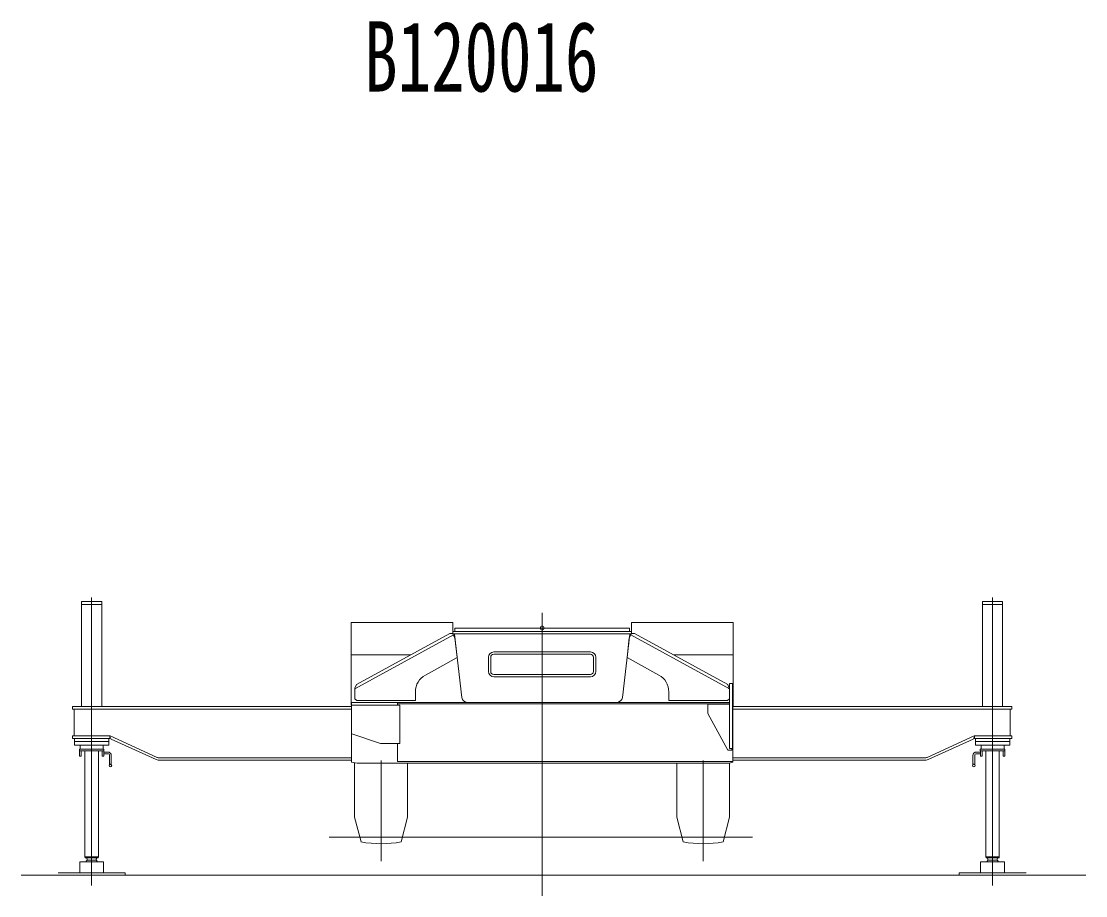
# Model space of a CAD drawing. Units: millimetres, scale not verified. Extents: x -25692 to 24490, y -16109 to 16085.
# Drawn here: x -11602 to -6049, y -15079 to -10515 of the extents above; entities that cross this region are included whole.
import ezdxf
from ezdxf.enums import TextEntityAlignment as Align

# ---------------------------------------------------------------- set-up
doc = ezdxf.new("R2010")
doc.units = ezdxf.units.MM
doc.header["$LTSCALE"] = 40
doc.header["$PDMODE"] = 32
doc.header["$PDSIZE"] = 20
doc.layers.add('0-0_0', color=7, linetype='Continuous', lineweight=18)
doc.styles.add('ＭＳ ゴシック', font='')
doc.styles.get('ＭＳ ゴシック').set_extended_font_data('MS Gothic')

msp = doc.modelspace()

# ---------------------------------------------------------------- linework, layer by layer
at = {"layer": '0-0_0', "color": 4}
for p, q in [((-11287.36, -13542.36), (-11287.36, -14091.36)), ((-11182.36, -13542.36), (-11287.36, -13542.36)), ((-11234.86, -13522.36), (-11234.86, -15025.96)), ((-11182.36, -14091.36), (-11182.36, -13542.36)), ((-6587.36, -14091.36), (-6587.36, -13542.36)), ((-6534.86, -13522.36), (-6534.86, -15025.96)), ((-11182.36, -13559.36), (-11287.36, -13559.36)), ((-6587.36, -13559.36), (-6482.36, -13559.36)), ((-9853.76, -13976.96), (-9366.26, -13709.36)), ((-9366.26, -13709.36), (-9351.96, -13710.56)), ((-9339.66, -13732.96), (-9351.86, -13710.56)), ((-8430.16, -13732.96), (-8417.86, -13710.56)), ((-8403.46, -13709.36), (-8417.86, -13710.56)), ((-7915.96, -13976.96), (-8403.46, -13709.36)), ((-9861.86, -13999.66), (-9348.06, -13717.56)), ((-9339.66, -13732.96), (-9327.76, -13835.46)), ((-8430.16, -13732.96), (-8441.96, -13835.46)), ((-7907.86, -13999.66), (-8421.66, -13717.56)), ((-9494.06, -13926.76), (-9327.76, -13835.46)), ((-8275.66, -13926.76), (-8441.96, -13835.46)), ((-9853.76, -13976.96), (-9861.16, -13994.76)), ((-7915.96, -13976.96), (-7908.56, -13994.76)), ((-7907.86, -14310.36), (-7907.86, -13970.36)), ((-7907.86, -13970.36), (-7894.86, -13970.36)), ((-7891.86, -14310.36), (-7891.86, -13973.36)), ((-9861.86, -13999.66), (-9861.86, -14050.46)), ((-9861.16, -13994.76), (-9859.16, -13998.26)), ((-9545.86, -14060.46), (-9545.86, -14014.36)), ((-8223.86, -14060.46), (-8223.86, -14014.36)), ((-7908.56, -13994.76), (-7910.56, -13998.26)), ((-7907.86, -13999.66), (-7907.86, -14050.46)), ((-11287.36, -14091.36), (-11334.86, -14091.36)), ((-11334.86, -14091.36), (-11334.86, -14105.36)), ((-9879.86, -14091.36), (-11334.86, -14091.36)), ((-7907.86, -14069.36), (-9879.86, -14069.36)), ((-9627.86, -14084.36), (-9877.86, -14084.36)), ((-9851.86, -14060.46), (-9861.86, -14050.46)), ((-9545.86, -14060.46), (-9851.86, -14060.46)), ((-9639.86, -14069.46), (-9639.86, -14084.36)), ((-7907.86, -14076.36), (-9639.86, -14076.36)), ((-9627.86, -14084.36), (-9627.86, -14284.36)), ((-8223.86, -14060.46), (-7917.86, -14060.46)), ((-8020.86, -14128.36), (-8020.86, -14078.36)), ((-7907.86, -14078.36), (-8020.86, -14078.36)), ((-7917.86, -14060.46), (-7907.86, -14050.36)), ((-7891.86, -14069.36), (-7889.86, -14069.36)), ((-7889.86, -14076.36), (-7891.86, -14076.36)), ((-7889.86, -14382.36), (-7889.86, -14069.36)), ((-6482.36, -14091.36), (-6434.86, -14091.36)), ((-9879.86, -14105.36), (-11334.86, -14105.36)), ((-11287.36, -14105.36), (-11334.86, -14105.36)), ((-11326.86, -14105.36), (-11326.86, -14244.36)), ((-7889.86, -14105.36), (-6434.86, -14105.36)), ((-6482.36, -14105.36), (-6434.86, -14105.36)), ((-6442.86, -14105.36), (-6442.86, -14244.36)), ((-11139.86, -14244.36), (-11334.86, -14244.36)), ((-11334.86, -14244.36), (-11334.86, -14258.36)), ((-11139.86, -14258.36), (-11334.86, -14258.36)), ((-11324.86, -14258.36), (-11324.86, -14292.36)), ((-11144.86, -14258.36), (-11144.86, -14292.36)), ((-11139.86, -14244.36), (-11139.86, -14258.36)), ((-11138.56, -14244.96), (-11139.86, -14247.66)), ((-11132.66, -14260.86), (-11139.86, -14247.66)), ((-10893.96, -14356.96), (-11138.56, -14244.96)), ((-10898.16, -14368.26), (-11132.66, -14260.86)), ((-6875.76, -14356.96), (-6631.16, -14244.96)), ((-6871.56, -14368.26), (-6637.06, -14260.86)), ((-6637.06, -14260.86), (-6629.86, -14247.66)), ((-6631.16, -14244.96), (-6629.86, -14247.66)), ((-6629.86, -14244.36), (-6629.86, -14258.36)), ((-6629.86, -14244.36), (-6434.86, -14244.36)), ((-6629.86, -14258.36), (-6434.86, -14258.36)), ((-6624.86, -14258.36), (-6624.86, -14292.36)), ((-6444.86, -14258.36), (-6444.86, -14292.36)), ((-6434.86, -14244.36), (-6434.86, -14258.36)), ((-11144.86, -14274.36), (-11324.86, -14274.36)), ((-11144.86, -14292.36), (-11324.86, -14292.36)), ((-11298.36, -14322.36), (-11298.36, -14350.36)), ((-11294.86, -14292.36), (-11294.86, -14314.36)), ((-11289.36, -14322.36), (-11289.36, -14348.86)), ((-11269.86, -14322.36), (-11269.86, -14875.36)), ((-11199.86, -14322.36), (-11199.86, -14875.36)), ((-11180.36, -14322.36), (-11180.36, -14348.86)), ((-11174.86, -14314.36), (-11174.86, -14292.36)), ((-11171.36, -14322.36), (-11171.36, -14350.36)), ((-9639.86, -14284.36), (-9639.86, -14377.36)), ((-7891.86, -14310.36), (-7907.86, -14310.36)), ((-7895.86, -14318.36), (-7895.86, -14310.36)), ((-6624.86, -14274.36), (-6444.86, -14274.36)), ((-6624.86, -14292.36), (-6444.86, -14292.36)), ((-6598.86, -14314.36), (-6598.86, -14322.36)), ((-6470.86, -14314.36), (-6598.86, -14314.36)), ((-6470.86, -14322.36), (-6598.86, -14322.36)), ((-6598.36, -14322.36), (-6598.36, -14350.36)), ((-6594.86, -14314.36), (-6594.86, -14292.36)), ((-6589.36, -14322.36), (-6589.36, -14348.86)), ((-6569.86, -14322.36), (-6569.86, -14875.36)), ((-6499.86, -14322.36), (-6499.86, -14875.36)), ((-6480.36, -14322.36), (-6480.36, -14348.86)), ((-6474.86, -14292.36), (-6474.86, -14314.36)), ((-6471.36, -14322.36), (-6471.36, -14350.36)), ((-6470.86, -14314.36), (-6470.86, -14322.36)), ((-11180.36, -14348.96), (-11178.86, -14350.46)), ((-11178.86, -14350.36), (-11171.36, -14350.36)), ((-11171.36, -14328.86), (-11150.36, -14328.86)), ((-11171.36, -14337.86), (-11150.36, -14337.86)), ((-11141.36, -14346.86), (-11141.36, -14392.86)), ((-11132.36, -14346.86), (-11132.36, -14392.86)), ((-9879.86, -14370.36), (-10888.26, -14370.36)), ((-9879.86, -14358.36), (-10887.36, -14358.36)), ((-9639.86, -14377.36), (-7889.86, -14377.36)), ((-7889.86, -14358.36), (-6882.36, -14358.36)), ((-7889.86, -14370.36), (-6881.46, -14370.36)), ((-6637.36, -14346.86), (-6637.36, -14392.86)), ((-6628.36, -14346.86), (-6628.36, -14392.86)), ((-6598.36, -14328.86), (-6619.36, -14328.86)), ((-6598.36, -14337.86), (-6619.36, -14337.86)), ((-6590.86, -14350.36), (-6598.36, -14350.36)), ((-6589.36, -14348.96), (-6590.86, -14350.46)), ((-6478.86, -14350.36), (-6480.36, -14348.86)), ((-6471.36, -14350.36), (-6478.86, -14350.36)), ((-11141.36, -14392.86), (-11132.36, -14392.86)), ((-9849.86, -14387.36), (-7909.86, -14387.36)), ((-7889.86, -14382.36), (-7909.86, -14387.36)), ((-6628.36, -14392.86), (-6637.36, -14392.86)), ((-11199.86, -14875.36), (-11269.86, -14875.36)), ((-11269.86, -14875.36), (-11268.36, -14880.86)), ((-11201.36, -14880.86), (-11268.36, -14880.86)), ((-11199.86, -14875.36), (-11201.36, -14880.86)), ((-6569.86, -14875.36), (-6568.36, -14880.86)), ((-6569.86, -14875.36), (-6499.86, -14875.36)), ((-6568.36, -14880.86), (-6501.36, -14880.86)), ((-6499.86, -14875.36), (-6501.36, -14880.86)), ((-11297.36, -14901.86), (-11297.36, -14959.86)), ((-11258.86, -14887.86), (-11258.86, -14892.46)), ((-11210.86, -14892.46), (-11258.86, -14892.46)), ((-11210.86, -14892.46), (-11210.86, -14887.86)), ((-6597.36, -14901.86), (-6472.36, -14901.86)), ((-6597.36, -14959.86), (-6597.36, -14901.86)), ((-6558.86, -14892.46), (-6558.86, -14887.86)), ((-6558.86, -14892.46), (-6510.86, -14892.46)), ((-6510.86, -14887.86), (-6510.86, -14892.46)), ((-6472.36, -14901.86), (-6472.36, -14959.86)), ((-11059.86, -14959.86), (-11409.86, -14959.86)), ((-11059.86, -14971.86), (-11409.86, -14971.86)), ((-11059.86, -14971.86), (-11059.86, -14959.86)), ((-6709.86, -14971.86), (-6359.86, -14971.86))]:
    msp.add_line(p, q, dxfattribs=at)
at = {"layer": '0-0_0'}
for p, q in [((-8884.86, -15078.56), (-8884.86, -13601.46)), ((-9881.86, -13653.36), (-9350.86, -13653.36)), ((-9881.86, -14084.36), (-9881.86, -13653.36)), ((-9350.86, -13703.46), (-9350.86, -13653.36)), ((-7887.86, -13653.36), (-8418.86, -13653.36)), ((-8418.86, -13703.46), (-8418.86, -13653.36)), ((-7887.86, -14092.36), (-7887.86, -13653.36)), ((-9350.86, -13700.36), (-9350.86, -13712.36)), ((-8418.86, -13700.36), (-9350.86, -13700.36)), ((-8418.86, -13712.36), (-9350.86, -13712.36)), ((-9341.76, -13713.76), (-9329.86, -13712.36)), ((-9303.46, -14044.66), (-9341.76, -13713.76)), ((-8429.36, -13681.36), (-9340.36, -13681.36)), ((-9340.36, -13700.36), (-9340.36, -13681.36)), ((-8466.26, -14044.66), (-8427.96, -13713.76)), ((-8439.86, -13712.36), (-8427.96, -13713.76)), ((-8429.36, -13700.36), (-8429.36, -13681.36)), ((-8418.86, -13700.36), (-8418.86, -13712.36)), ((-9881.86, -13821.86), (-9571.26, -13821.86)), ((-9136.86, -13806.36), (-8632.86, -13806.36)), ((-9136.86, -13818.36), (-8632.86, -13818.36)), ((-7887.86, -13821.86), (-8198.46, -13821.86)), ((-9164.86, -13834.36), (-9164.86, -13908.36)), ((-9152.86, -13834.36), (-9152.86, -13908.36)), ((-8616.86, -13834.36), (-8616.86, -13908.36)), ((-8604.86, -13834.36), (-8604.86, -13908.36)), ((-9136.86, -13924.36), (-8632.86, -13924.36)), ((-9136.86, -13936.36), (-8632.86, -13936.36)), ((-9275.66, -14069.36), (-8494.16, -14069.36)), ((-9724.86, -14372.46), (-9724.86, -14898.46)), ((-8044.86, -14372.46), (-8044.86, -14898.46)), ((-9862.86, -14668.56), (-9862.86, -14387.36)), ((-9586.86, -14387.36), (-9586.86, -14668.76)), ((-8182.86, -14387.36), (-8182.86, -14668.76)), ((-7906.86, -14668.56), (-7906.86, -14387.36)), ((-9862.86, -14668.66), (-9829.76, -14797.86)), ((-9619.96, -14797.86), (-9586.86, -14668.66)), ((-8149.86, -14797.86), (-8182.86, -14668.66)), ((-7906.86, -14668.66), (-7939.96, -14797.86)), ((-9996.56, -14772.36), (-7787.56, -14772.36)), ((-6049.08, -14971.86), (-11601.97, -14971.86))]:
    msp.add_line(p, q, dxfattribs=at)
at = {"layer": '0-0_0', "color": 4}
for points in [[(-6587.36, -13542.36), (-6482.36, -13542.36), (-6482.36, -14091.36)], [(-9879.86, -14069.36), (-9879.86, -14381.36), (-9849.86, -14387.36)], [(-7889.86, -14091.36), (-6434.86, -14091.36), (-6434.86, -14105.36)], [(-7895.86, -14318.36), (-7915.86, -14318.36), (-8020.86, -14128.36)], [(-9627.86, -14284.36), (-9727.86, -14284.36), (-9877.86, -14234.36)], [(-11298.86, -14314.36), (-11298.86, -14322.36), (-11170.86, -14322.36)], [(-11298.86, -14314.36), (-11170.86, -14314.36), (-11170.86, -14322.36)], [(-11298.36, -14350.36), (-11290.86, -14350.36), (-11289.36, -14348.86)], [(-11172.36, -14959.86), (-11172.36, -14901.86), (-11297.36, -14901.86)], [(-6709.86, -14971.86), (-6709.86, -14959.86), (-6359.86, -14959.86)]]:
    msp.add_lwpolyline(points, dxfattribs=at)
for centre in [(-11136.86, -14399.36), (-6632.86, -14399.36)]:
    msp.add_circle(centre, 6.5, dxfattribs=at)
at = {"layer": '0-0_0'}
for centre, radius, start, end in [((-9136.86, -13834.36), 28, 90, 180), ((-9136.86, -13834.36), 16, 90, 180), ((-8632.86, -13834.36), 28, 0, 90), ((-8632.86, -13834.36), 16, 0, 90), ((-9136.86, -13908.36), 28, 180, 270), ((-9136.86, -13908.36), 16, 180, 270), ((-8632.86, -13908.36), 28, 270, 0), ((-8632.86, -13908.36), 16, 270, 0), ((-9275.66, -14041.36), 28, 186.613, 270), ((-8494.16, -14041.36), 28, 270, 353.38652), ((-9724.86, -14227.36), 580, 259.578, 280.4224), ((-8044.86, -14227.36), 580, 259.578, 280.4223)]:
    msp.add_arc(centre, radius, start, end, dxfattribs=at)
at = {"layer": '0-0_0', "color": 4}
for centre, radius, start, end in [((-9445.86, -14014.36), 100, 118.769, 180), ((-8323.86, -14014.36), 100, 0, 61.2309), ((-7894.86, -13973.36), 3, 0, 90), ((-11150.36, -14346.86), 18, 0.00009, 90.0001), ((-11150.36, -14346.86), 9, 0.00009, 90.0001), ((-10887.36, -14342.36), 28, 245.4, 270), ((-10887.36, -14342.36), 16, 245.4, 270), ((-6882.36, -14342.36), 16, 270, 294.5998), ((-6882.36, -14342.36), 28, 270, 294.5998), ((-6619.36, -14346.86), 18, 89.9999, 180), ((-6619.36, -14346.86), 9, 89.9999, 180), ((-11265.86, -14887.86), 7, 359.99998, 89.4139), ((-11203.86, -14887.86), 7, 89.9998, 180), ((-6565.86, -14887.86), 7, 359.99998, 90.0002), ((-6503.86, -14887.86), 7, 90.5861, 180), ((-11234.86, -14914.36), 32.5, 137.6, 157.38), ((-11234.86, -14914.36), 32.5, 22.6203, 42.3956), ((-6534.86, -14914.36), 32.5, 137.604, 157.38), ((-6534.86, -14914.36), 32.5, 22.6203, 42.4004)]:
    msp.add_arc(centre, radius, start, end, dxfattribs=at)
at = {"layer": '0-0_0', "color": 1}
msp.add_point((-8884.86, -13681.36), dxfattribs=at)

# ---------------------------------------------------------------- texts
at = {"layer": '0-0_0', "style": 'ＭＳ ゴシック', "width": 0.7}
msp.add_text('B120016', height=366.6, dxfattribs=at).set_placement((-9813.2, -10991.51), align=Align.BOTTOM_LEFT)

doc.saveas('drawing.dxf')
